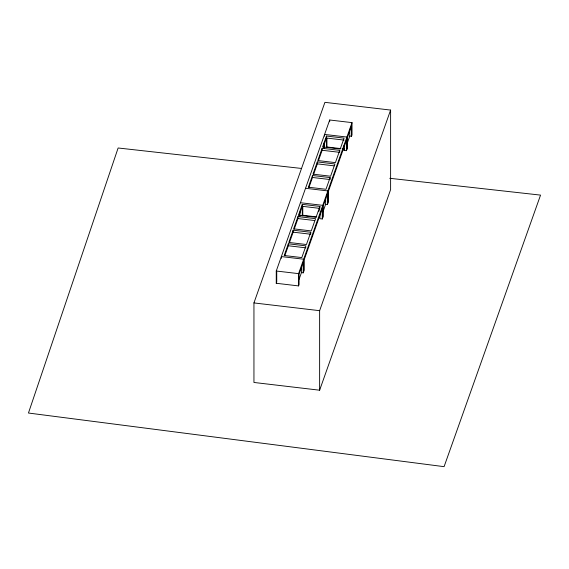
<?xml version="1.0" encoding="UTF-8"?>
<svg xmlns="http://www.w3.org/2000/svg" width="569" height="569" viewBox="0 0 569 569"><rect width="100%" height="100%" fill="white"/><g stroke="black" fill="none" stroke-linecap="round" stroke-linejoin="round"><path stroke-width="0.85" d="M253.945 302.928L324.92 102.335L390.611 110.08L390.611 189.612L319.629 390.206L253.945 382.46L253.945 302.928L319.629 310.681L390.611 110.08M299.074 279.329L301.435 272.643L303.206 272.85L303.206 262.544L299.066 274.244L299.066 284.55L298.583 285.915L276.257 283.277L276.257 271.008L329.693 119.995L352.019 122.627L352.019 134.903L351.535 136.261L349.771 136.055L347.403 142.741M288.341 243.802L284.201 255.502L301.812 257.579L305.951 245.879L288.341 243.802L288.341 245.765L284.792 255.794M293.149 230.196L288.817 242.444L306.435 244.521L310.766 232.273L293.149 230.196L293.149 232.159L289.393 242.771M297.964 216.597L293.632 228.838L311.25 230.914L315.582 218.674L297.964 216.597L297.964 218.56L294.209 229.172M302.295 204.349L298.448 215.231L316.058 217.308L319.913 206.426L302.295 204.349L302.295 215.765M312.502 175.508L308.362 187.208L325.98 189.285L330.12 177.585L312.502 175.508L312.502 177.471L308.953 187.5M317.317 161.902L312.986 174.15L330.596 176.226L334.928 163.979L317.317 161.902L317.317 163.865L313.562 174.477M322.132 148.303L317.801 160.543L335.411 162.62L339.743 150.38L322.132 148.303L322.132 150.266L318.377 160.878M326.464 136.055L322.609 146.937L340.226 149.014L344.074 138.132L326.464 136.055L326.464 147.471M299.038 215.523L302.295 206.312L319.913 208.389M323.206 147.229L326.464 138.018L344.074 140.095M276.257 283.277L276.74 281.918L276.74 271.612M318.725 211.739L319.614 209.228M298.583 285.915L298.583 273.639L352.019 122.627M351.535 136.261L351.535 125.955L347.396 137.655L347.396 147.961L346.436 150.685L344.074 150.408L344.558 149.042M322.943 211.867L325.603 204.349L325.603 198.332M303.206 272.85L304.166 270.133L304.166 259.82L322.267 208.667L322.267 218.98L319.913 218.702L319.913 214.406M322.267 218.98L323.228 216.256L323.228 205.95L327.367 194.249L327.367 204.556L325.603 204.349M327.367 204.556L328.334 201.839L328.334 191.525L346.436 140.372L346.436 150.685M301.556 168.452L118.124 147.99L28.45 413.03L444.083 466.665L540.55 195.11L389.744 178.289M327.161 146.994L340.902 148.616M342.623 148.815L344.337 149.021M322.132 150.266L339.743 152.343M317.317 163.865L334.053 165.842M312.502 177.471L330.12 179.548M305.525 188.289L327.851 190.921L327.851 203.197M300.425 202.713L322.751 205.345L322.751 217.621M302.139 215.189L316.741 216.91M297.964 218.56L314.7 220.53M293.149 232.159L310.766 234.236M288.341 245.765L305.951 247.842M276.257 271.008L298.583 273.639M349.771 129.184L349.771 136.055M346.912 149.327L346.912 137.051L324.586 134.419L324.586 136.169M344.074 145.251L344.074 150.408M339.743 150.38L339.743 151.688M330.12 177.585L330.12 178.894M329.693 119.995L329.693 121.752M326.94 138.374L326.94 146.966M324.586 144.939L324.586 146.688M324.102 142.897L324.102 148.054M319.913 206.426L319.913 207.735M319.629 310.681L319.629 390.206M310.766 232.273L310.766 233.582M303.69 271.491L303.69 259.215L281.363 256.583L281.363 258.34M302.779 206.668L302.779 215.26M301.435 265.773L301.435 272.643M299.941 212.052L299.941 216.348"/></g></svg>
